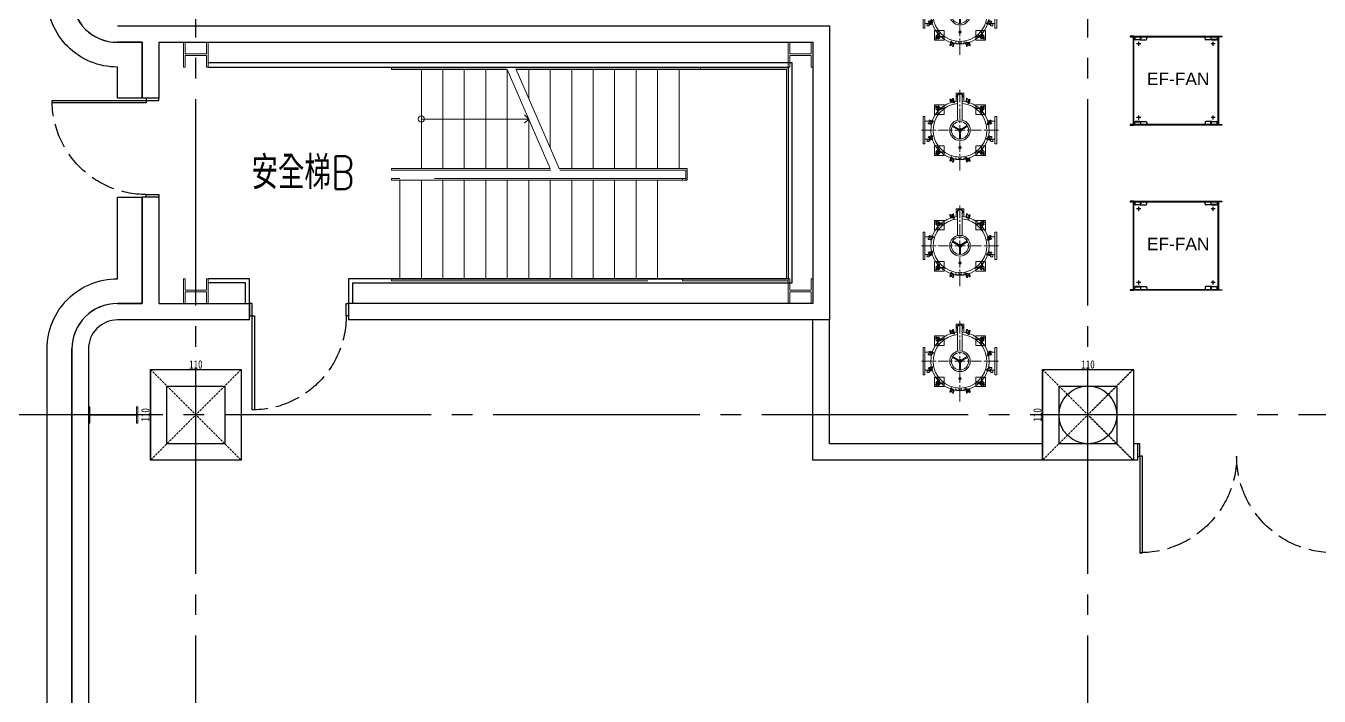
# Model space of a CAD drawing. Extents: x -18489 to 195597, y -1599 to 112111.
# Drawn here: x -17484 to -15918, y 6282 to 7094 of the extents above; entities that cross this region are included whole.
import ezdxf
from ezdxf.enums import TextEntityAlignment as Align

# ---------------------------------------------------------------- set-up
doc = ezdxf.new("R2010")
doc.units = 0
doc.header["$LTSCALE"] = 100
for name, pattern in [('X-CUB3-L10$0$COL-CEN-LIN', [3.25, 2.5, -0.25, 0.25, -0.25]), ('X-CUB3-L10$0$HIDDEN', [0.4, 0.3, -0.1]), ('X-CUB3-L10$0$JJP_虛線(退縮線、投影線、地下室範圍、非屬本工程、圖面分區)', [0.45, 0.3, -0.15])]:
    doc.linetypes.add(name, pattern=pattern)
for name, color, linetype in [('188K-SM-03-F10-MECH-EQ-Y2257103$0$0 Xref', 8, 'Continuous'), ('188K-SM-03-F10-MECH-EQ-Y2257103$0$M-EQPM-AD', 5, 'Continuous'), ('188K-SM-03-F10-MECH-EQ-Y2257103$0$M-EQPM-CDA-過濾器', 5, 'Continuous'), ('188K-SM-03-F10-MECH-EQ-Y2257103$0$Micron CUP L10 CDA EQU$0$M-PHASE1 AREA', 252, 'Continuous'), ('X-CUB3-L10$0$1_地上一層平面圖_1_A-STRS.Newcub', 8, 'Continuous'), ('X-CUB3-L10$0$CCL', 8, 'X-CUB3-L10$0$COL-CEN-LIN'), ('X-CUB3-L10$0$COL', 8, 'Continuous'), ('X-CUB3-L10$0$COL-S', 8, 'Continuous'), ('X-CUB3-L10$0$Door', 8, 'Continuous'), ('X-CUB3-L10$0$WALL-DR', 8, 'Continuous'), ('X-CUB3-L10$0$WALL-G', 8, 'Continuous')]:
    doc.layers.add(name, color=color, linetype=linetype)
doc.styles.add('188K-SM-03-F10-MECH-EQ-Y2257103$0$Standard', font='arial.ttf')
doc.styles.add('X-CUB3-L10$0$CHINA', font='simplex.shx', dxfattribs={"width": 0.75, "bigfont": 'chineset.shx'})
doc.styles.add('X-CUB3-L10$0$DIM', font='', dxfattribs={"width": 0.8})
doc.styles.get('X-CUB3-L10$0$DIM').set_extended_font_data('MingLiU')
doc.dimstyles.new('X-CUB3-L10$0$0-Defpoint', dxfattribs={"dimtxt": 15, "dimasz": 0.5, "dimexe": 0.5, "dimexo": 0.5, "dimgap": 0.5, "dimtad": 1, "dimdsep": 46, "dimtxsty": 'X-CUB3-L10$0$CHINA', "dimblk": 'X-CUB3-L10$0$_None', "dimcen": 10, "dimclrd": 256, "dimclre": 256, "dimclrt": 256, "dimadec": 0, "dimazin": 0, "dimtfac": 1, "dimtix": 1, "dimtmove": 2, "dimatfit": 3, "dimldrblk": 'X-CUB3-L10$0$_None', "dimfxl": 0.5, "dimtolj": 1, "dimtzin": 0, "dimarcsym": 0})
doc.dimstyles.new('X-CUB3-L10$0$JJP_005_defpoint', dxfattribs={"dimtxt": 20, "dimasz": 0.5, "dimexe": 0.5, "dimexo": 0.5, "dimgap": 0.5, "dimtad": 1, "dimdsep": 46, "dimtxsty": 'X-CUB3-L10$0$DIM', "dimblk": 'X-CUB3-L10$0$_None', "dimcen": 10, "dimclrd": 256, "dimclre": 256, "dimclrt": 256, "dimadec": 0, "dimazin": 0, "dimtfac": 1, "dimtix": 1, "dimtmove": 2, "dimatfit": 3, "dimldrblk": 'X-CUB3-L10$0$_None', "dimfxl": 0.5, "dimtolj": 1, "dimtzin": 0, "dimarcsym": 0})

# ---------------------------------------------------------------- blocks, each defined once
blk = doc.blocks.new('*D439')
at = {"layer": 'DefPoints', "lineweight": -2, "transparency": 16777216}
blk.add_line((0, 0), (110, 0), dxfattribs=at)
at = {"layer": 'DefPoints', "color": 0, "transparency": 16777216}
for p in [(0, 0), (110, 0), (110, 0)]:
    blk.add_point(p, dxfattribs=at)
at = {"layer": 'DefPoints', "transparency": 16777216, "insert": (55, 6.1), "char_height": 10, "attachment_point": 5, "style": 'X-CUB3-L10$0$DIM'}
blk.add_mtext('\\A1;110', dxfattribs=at)
blk = doc.blocks.new('X-CUB3-L10$0$_None')
blk = doc.blocks.new('*D440')
at = {"layer": 'DefPoints', "lineweight": -2, "transparency": 16777216}
blk.add_line((0, 0), (0, -110), dxfattribs=at)
at = {"layer": 'DefPoints', "color": 0, "transparency": 16777216}
for p in [(0, 0), (0, -110), (0, -110)]:
    blk.add_point(p, dxfattribs=at)
at = {"layer": 'DefPoints', "transparency": 16777216, "insert": (-6.1, -55), "char_height": 10, "attachment_point": 5, "rotation": 90, "style": 'X-CUB3-L10$0$DIM'}
blk.add_mtext('\\A1;110', dxfattribs=at)
blk = doc.blocks.new('*D458')
at = {"layer": 'DefPoints', "lineweight": -2, "transparency": 16777216}
blk.add_line((0, 0), (120, 0), dxfattribs=at)
at = {"layer": 'DefPoints', "color": 0, "transparency": 16777216}
for p in [(0, 0), (120, 0), (120, 0)]:
    blk.add_point(p, dxfattribs=at)
at = {"layer": 'DefPoints', "transparency": 16777216, "insert": (18.5, 8), "char_height": 15, "attachment_point": 5, "style": 'X-CUB3-L10$0$CHINA'}
blk.add_mtext('\\A1;120', dxfattribs=at)
blk = doc.blocks.new('X-CUB3-L10$0$A$Cbe9e22dc')
at = {"layer": 'X-CUB3-L10$0$1_地上一層平面圖_1_A-STRS.Newcub', "color": 12, "lineweight": 0, "ltscale": 10}
for p, q in [((-444, -1), (-480, -1)), ((-480, -1), (-480, -3)), ((-480, -3), (-444, -3)), ((-340.9, -1), (-444, -1)), ((-444, -3), (-340, -3)), ((-444, -3), (-444, -123)), ((-418, -3), (-444, -3)), ((-418, -123), (-418, -3)), ((-418, -3), (-418, -123)), ((-392, -3), (-418, -3)), ((-392, -123), (-392, -3)), ((-392, -3), (-392, -123)), ((-366, -3), (-392, -3)), ((-366, -123), (-366, -3)), ((-366, -3), (-366, -123)), ((-340, -3), (-366, -3)), ((-340, -123), (-340, -3)), ((-340, -3), (-340, -123)), ((-340, -3), (-288, -123)), ((-314, -123), (-314, -63)), ((-314, -63), (-314, -123)), ((-444, -123), (-480, -123)), ((-480, -123), (-480, -125)), ((-480, -125), (-444, -125)), ((-288, -123), (-444, -123)), ((-444, -123), (-418, -123)), ((-444, -125), (-287.1, -125)), ((-418, -123), (-392, -123)), ((-392, -123), (-366, -123)), ((-366, -123), (-340, -123)), ((-340, -123), (-314, -123)), ((-314, -123), (-288, -123))]:
    blk.add_line(p, q, dxfattribs=at)
at = {"layer": 'X-CUB3-L10$0$1_地上一層平面圖_1_A-STRS.Newcub', "color": 12, "linetype": 'X-CUB3-L10$0$JJP_虛線(退縮線、投影線、地下室範圍、非屬本工程、圖面分區)', "lineweight": 0, "ltscale": 10}
for p, q in [((-106, -1), (-330, -1)), ((-329.1, -3), (-106, -3)), ((-314, -3), (-329.1, -3)), ((-329.1, -3), (-277.1, -123)), ((-314, -37.9), (-314, -3)), ((-314, -3), (-314, -37.9)), ((-288, -3), (-314, -3)), ((-288, -97.9), (-288, -3)), ((-288, -3), (-288, -97.9)), ((-262, -3), (-288, -3)), ((-262, -123), (-262, -3)), ((-262, -3), (-262, -123)), ((-236, -3), (-262, -3)), ((-236, -123), (-236, -3)), ((-236, -3), (-236, -123)), ((-210, -3), (-236, -3)), ((-210, -123), (-210, -3)), ((-210, -3), (-210, -123)), ((-184, -3), (-210, -3)), ((-184, -123), (-184, -3)), ((-184, -3), (-184, -123)), ((-158, -3), (-184, -3)), ((-158, -123), (-158, -3)), ((-158, -3), (-158, -123)), ((-132, -3), (-158, -3)), ((-132, -123), (-132, -3)), ((-132, -3), (-132, -123)), ((-2, -3), (-132, -3)), ((-106, -3), (-106, -1)), ((0, -1), (-106, -1)), ((-106, -1), (-106, -3)), ((-2, -257), (-2, -3)), ((-122, -123), (-277.1, -123)), ((-277.1, -123), (-262, -123)), ((-276.2, -125), (-124, -125)), ((-262, -123), (-236, -123)), ((-236, -123), (-210, -123)), ((-210, -123), (-184, -123)), ((-184, -123), (-158, -123)), ((-158, -123), (-132, -123)), ((-132, -123), (-122, -123)), ((-124, -125), (-124, -135)), ((-122, -137), (-122, -123)), ((-122, -123), (-122, -137)), ((-470, -135), (-480, -135)), ((-480, -135), (-480, -137)), ((-480, -137), (-470, -137)), ((-128, -135), (-470, -135)), ((-470, -137), (-128, -137)), ((-444, -137), (-470, -137)), ((-470, -137), (-470, -257)), ((-418, -137), (-444, -137)), ((-444, -137), (-444, -257)), ((-444, -257), (-444, -137)), ((-392, -137), (-418, -137)), ((-418, -137), (-418, -257)), ((-418, -257), (-418, -137)), ((-366, -137), (-392, -137)), ((-392, -137), (-392, -257)), ((-392, -257), (-392, -137)), ((-340, -137), (-366, -137)), ((-366, -137), (-366, -257)), ((-366, -257), (-366, -137)), ((-314, -137), (-340, -137)), ((-340, -137), (-340, -257)), ((-340, -257), (-340, -137)), ((-288, -137), (-314, -137)), ((-314, -137), (-314, -257)), ((-314, -257), (-314, -137)), ((-262, -137), (-288, -137)), ((-288, -137), (-288, -257)), ((-288, -257), (-288, -137)), ((-236, -137), (-262, -137)), ((-262, -137), (-262, -257)), ((-262, -257), (-262, -137)), ((-210, -137), (-236, -137)), ((-236, -137), (-236, -257)), ((-236, -257), (-236, -137)), ((-184, -137), (-210, -137)), ((-210, -137), (-210, -257)), ((-210, -257), (-210, -137)), ((-158, -137), (-184, -137)), ((-184, -137), (-184, -257)), ((-184, -257), (-184, -137)), ((-122, -137), (-158, -137)), ((-158, -137), (-158, -257)), ((-158, -257), (-158, -137)), ((-124, -135), (-128, -135)), ((-128, -135), (-128, -137)), ((-128, -137), (-128, -135)), ((-128, -137), (-124, -137)), ((-124, -135), (-124, -137)), ((-124, -137), (-124, -135)), ((-124, -137), (-122, -137)), ((-470, -257), (-480, -257)), ((-480, -257), (-480, -259)), ((-480, -259), (-470, -259)), ((-128, -257), (-470, -257)), ((-470, -257), (-444, -257)), ((-470, -259), (-128, -259)), ((-444, -257), (-418, -257)), ((-418, -257), (-392, -257)), ((-392, -257), (-366, -257)), ((-366, -257), (-340, -257)), ((-340, -257), (-314, -257)), ((-314, -257), (-288, -257)), ((-288, -257), (-262, -257)), ((-262, -257), (-236, -257)), ((-236, -257), (-210, -257)), ((-210, -257), (-184, -257)), ((-184, -257), (-158, -257)), ((-158, -257), (-2, -257)), ((-128, -257), (-128, -259)), ((-128, -259), (-128, -257)), ((-128, -259), (0, -259))]:
    blk.add_line(p, q, dxfattribs=at)
at = {"layer": 'X-CUB3-L10$0$1_地上一層平面圖_1_A-STRS.Newcub', "color": 8, "lineweight": 0, "ltscale": 10}
for p, q in [((-314, -63), (-319, -58)), ((-444, -63), (-418, -63)), ((-418, -63), (-314, -63)), ((-319, -68), (-314, -63))]:
    blk.add_line(p, q, dxfattribs=at)
at = {"layer": 'X-CUB3-L10$0$1_地上一層平面圖_1_A-STRS.Newcub', "color": 8, "lineweight": 0, "ltscale": 10, "flags": 128}
blk.add_lwpolyline([(-444, -66.8, 1), (-444, -59.3, 1)], format="xyb", close=True, dxfattribs=at)
blk = doc.blocks.new('*D462')
at = {"layer": 'DefPoints', "lineweight": -2, "transparency": 16777216}
blk.add_line((7569.4, 6793.1), (7809.4, 6793.1), dxfattribs=at)
at = {"layer": 'DefPoints', "color": 0, "transparency": 16777216}
for p in [(7569.4, 6793.1), (7809.4, 6793.1), (7809.4, 6793.1)]:
    blk.add_point(p, dxfattribs=at)
at = {"layer": 'DefPoints', "transparency": 16777216, "insert": (7588, 6801.1), "char_height": 15, "attachment_point": 5, "style": 'X-CUB3-L10$0$CHINA'}
blk.add_mtext('\\A1;240', dxfattribs=at)
blk = doc.blocks.new('188K-SM-03-F10-MECH-EQ-Y2257103$0$A$C98b0fb23')
for p, q in [((-86.3, 88.4), (-90.6, 88.4)), ((-90.6, 88.4), (-90.6, 87.9)), ((-90.6, 87.9), (-86.8, 87.9)), ((-86.8, 87.9), (-86.8, -18.7)), ((-86.8, 87.9), (16.4, 87.9)), ((-86.3, -19.2), (-86.3, 88.4)), ((-86.3, 88.4), (16, 88.4)), ((-85.4, 87.3), (-84.9, 87.9)), ((-85.4, 85.2), (-85.4, 87.3)), ((-85.1, 87.3), (-84.6, 87.9)), ((-85.1, 87.3), (-85.1, 85.2)), ((-84.4, 84.6), (-78.5, 84.6)), ((-78.6, 84.1), (-84.3, 84.1)), ((-77.8, 79.2), (-82.8, 79.2)), ((-80.3, 76.7), (-80.3, 81.7)), ((-78.6, 84.1), (-71.4, 84.1)), ((-77.9, 87.3), (-77.4, 87.9)), ((-77.9, 85.2), (-77.9, 87.3)), ((-77.5, 87.3), (-77.1, 87.9)), ((-77.5, 87.3), (-77.5, 85.2)), ((-70.3, 87.3), (-70.8, 87.9)), ((-70.3, 85.2), (-70.3, 87.3)), ((0, 87.3), (0.5, 87.9)), ((0, 85.2), (0, 87.3)), ((8.3, 84.1), (1.1, 84.1)), ((7.2, 87.3), (6.8, 87.9)), ((7.6, 87.3), (7.1, 87.9)), ((7.2, 87.3), (7.2, 85.2)), ((12.5, 79.2), (7.5, 79.2)), ((7.6, 85.2), (7.6, 87.3)), ((14.1, 84.6), (8.2, 84.6)), ((8.3, 84.1), (14, 84.1)), ((10, 76.7), (10, 81.7)), ((14.7, 87.3), (14.3, 87.9)), ((15.1, 87.3), (14.6, 87.9)), ((14.7, 87.3), (14.7, 85.2)), ((15.1, 85.2), (15.1, 87.3)), ((16, -19.2), (16, 88.4)), ((16, 88.4), (20.2, 88.4)), ((16.4, 87.9), (16.4, -18.7)), ((20.2, 87.9), (16.4, 87.9)), ((20.2, 88.4), (20.2, 87.9)), ((-84.4, -15.4), (-78.5, -15.4)), ((-78.6, -14.9), (-84.3, -14.9)), ((-77.8, -10), (-82.8, -10)), ((-80.3, -12.5), (-80.3, -7.5)), ((-78.6, -14.9), (-71.4, -14.9)), ((8.3, -14.9), (1.1, -14.9)), ((12.5, -10), (7.5, -10)), ((14.1, -15.4), (8.2, -15.4)), ((8.3, -14.9), (14, -14.9)), ((10, -12.5), (10, -7.5)), ((-86.8, -18.7), (-90.6, -18.7)), ((-90.6, -18.7), (-90.6, -19.2)), ((-90.6, -19.2), (-86.3, -19.2)), ((16.4, -18.7), (-86.8, -18.7)), ((16, -19.2), (-86.3, -19.2)), ((-85.4, -16), (-85.4, -18.1)), ((-85.4, -18.1), (-84.9, -18.7)), ((-85.1, -18.1), (-85.1, -16)), ((-85.1, -18.1), (-84.6, -18.7)), ((-77.9, -16), (-77.9, -18.1)), ((-77.9, -18.1), (-77.4, -18.7)), ((-77.5, -18.1), (-77.5, -16)), ((-77.5, -18.1), (-77.1, -18.7)), ((-70.3, -18.1), (-70.8, -18.7)), ((-70.3, -16), (-70.3, -18.1)), ((0, -16), (0, -18.1)), ((0, -18.1), (0.5, -18.7)), ((7.2, -18.1), (6.8, -18.7)), ((7.6, -18.1), (7.1, -18.7)), ((7.2, -18.1), (7.2, -16)), ((7.6, -16), (7.6, -18.1)), ((14.7, -18.1), (14.3, -18.7)), ((15.1, -18.1), (14.6, -18.7)), ((14.7, -18.1), (14.7, -16)), ((15.1, -16), (15.1, -18.1)), ((20.2, -19.2), (16, -19.2)), ((16.4, -18.7), (20.2, -18.7)), ((20.2, -18.7), (20.2, -19.2))]:
    blk.add_line(p, q)
for centre, radius, start, end in [((-84.3, 85.2), 1.09, 180, 270), ((-84.4, 85.2), 0.61, 180, 270), ((-78.6, 85.2), 1.09, 270, 0), ((-78.5, 85.2), 0.61, 270, 0), ((-71.4, 85.2), 1.09, 270, 0), ((1.1, 85.2), 1.09, 180, 270), ((8.3, 85.2), 1.09, 180, 270), ((8.2, 85.2), 0.61, 180, 270), ((14, 85.2), 1.09, 270, 0), ((14.1, 85.2), 0.61, 270, 0), ((-84.3, -16), 1.09, 90, 180), ((-84.4, -16), 0.61, 90, 180), ((-78.6, -16), 1.09, 0, 90), ((-78.5, -16), 0.61, 0, 90), ((-71.4, -16), 1.09, 0, 90), ((1.1, -16), 1.09, 90, 180), ((8.3, -16), 1.09, 90, 180), ((8.2, -16), 0.61, 90, 180), ((14, -16), 1.09, 0, 90), ((14.1, -16), 0.61, 0, 90)]:
    blk.add_arc(centre, radius, start, end)
at = {"insert": (-70.3, 44.2), "char_height": 15, "attachment_point": 1, "style": '188K-SM-03-F10-MECH-EQ-Y2257103$0$Standard'}
blk.add_mtext_dynamic_manual_height_columns('EF-FAN', width=70.317, gutter_width=12.5, heights=[0], dxfattribs=at)
blk = doc.blocks.new('188K-SM-03-F10-MECH-EQ-Y2257103$0$矽品二林中科一期-設備-空調$0$A$C51042A5E')
at = {"color": 0, "lineweight": 13}
for points in [[(-165, 445), (-165, 424), (165, 424), (165, 445)], [(348, 71), (346, 78)], [(-165, -444), (-165, -423), (165, -423), (165, -444)]]:
    blk.add_lwpolyline(points, close=True, dxfattribs=at)
for points in [[(-135, 373), (-135, 397)], [(-134, 398), (-108, 398)], [(-134, 372), (-126, 372)], [(-123, 373), (-115, 376)], [(-111, 365), (-113, 375)], [(-112, 332), (-102, 357), (-91, 383)], [(-107, 323), (-110, 324)], [(-108, 373), (-108, 424)], [(-77, 378), (-89, 352), (-100, 327)], [(-83, 386), (-81, 385)], [(-80, 385), (-80, 385)], [(-79, 384), (-79, 384)], [(-78, 346), (-70, 348)], [(-69, 349), (-77, 379)], [(0, 466), (0, 337)], [(0, 313), (0, 288)], [(68, 334), (67, 336)], [(68, 344), (91, 360), (113, 377)], [(69, 349), (79, 384)], [(121, 366), (99, 349), (76, 332)], [(105, 338), (113, 337)], [(108, 424), (108, 373)], [(123, 373), (123, 373)], [(123, 372), (124, 372)], [(-303, 191), (-307, 191), (-307, 308), (-191, 308), (-191, 303)], [(-296, 191), (-300, 191)], [(-293, 262), (-288, 268)], [(-268, 235), (-293, 260)], [(-288, 191), (-293, 191)], [(-279, 261), (-286, 268)], [(-280, 191), (-286, 191)], [(-273, 191), (-278, 191)], [(-263, 227), (-263, 231), (-266, 259), (-270, 286)], [(-267, 191), (-270, 191)], [(-264, 266), (-267, 266), (-267, 264)], [(-267, 262), (-267, 257)], [(-267, 254), (-267, 249)], [(-267, 247), (-267, 241)], [(-267, 239), (-267, 234)], [(-267, 231), (-267, 227)], [(-267, 224), (-267, 219)], [(-267, 216), (-267, 212)], [(-267, 209), (-267, 204)], [(-267, 202), (-267, 196)], [(-267, 194), (-267, 191), (-263, 191), (-258, 191)], [(-263, 260), (-263, 257)], [(-263, 254), (-263, 249)], [(-263, 247), (-263, 242)], [(-263, 239), (-263, 234)], [(-263, 224), (-263, 220)], [(-263, 217), (-263, 212)], [(-263, 209), (-263, 204)], [(-263, 202), (-263, 197)], [(-263, 195), (-263, 191)], [(-260, 293), (-261, 293)], [(-256, 266), (-261, 266)], [(-257, 263), (-260, 263)], [(-235, 268), (-256, 289)], [(-254, 226), (-256, 226)], [(-256, 191), (-251, 191)], [(-249, 263), (-254, 263)], [(-249, 266), (-253, 266)], [(-248, 191), (-244, 191)], [(-242, 266), (-246, 266)], [(-242, 263), (-246, 263)], [(-241, 191), (-235, 191)], [(-240, 261), (-235, 266)], [(-234, 266), (-239, 266)], [(-234, 263), (-239, 263)], [(-234, 191), (-228, 191)], [(-226, 263), (-232, 263)], [(-226, 266), (-231, 266)], [(-226, 191), (-221, 191)], [(-218, 266), (-224, 266)], [(-219, 263), (-224, 263)], [(-218, 191), (-213, 191)], [(-211, 266), (-217, 266)], [(-211, 263), (-217, 263)], [(-211, 191), (-206, 191)], [(-204, 263), (-209, 263)], [(-204, 266), (-208, 266)], [(-203, 191), (-199, 191)], [(-196, 266), (-201, 266)], [(-197, 263), (-201, 263)], [(-196, 191), (-191, 191), (-191, 196)], [(-194, 266), (-191, 266), (-191, 263), (-194, 263)], [(-191, 296), (-191, 301)], [(-191, 288), (-191, 293)], [(-191, 281), (-191, 286)], [(-191, 274), (-191, 278)], [(-191, 266), (-191, 271)], [(-191, 263), (-191, 258)], [(-191, 256), (-191, 251)], [(-191, 248), (-191, 244)], [(-191, 241), (-191, 236)], [(-191, 233), (-191, 229)], [(-191, 226), (-191, 221)], [(-191, 219), (-191, 213)], [(-191, 211), (-191, 206)], [(-191, 204), (-191, 198)], [(0, 263), (0, 138)], [(303, 191), (307, 191), (307, 308), (191, 308), (191, 303)], [(191, 296), (191, 301)], [(191, 288), (191, 293)], [(191, 281), (191, 286)], [(191, 274), (191, 278)], [(191, 266), (191, 271)], [(194, 266), (191, 266), (191, 263), (194, 263)], [(191, 263), (191, 258)], [(191, 256), (191, 251)], [(191, 248), (191, 244)], [(191, 241), (191, 236)], [(191, 233), (191, 229)], [(191, 226), (191, 221)], [(191, 219), (191, 213)], [(191, 211), (191, 206)], [(191, 204), (191, 198)], [(196, 191), (191, 191), (191, 196)], [(196, 266), (201, 266)], [(197, 263), (201, 263)], [(203, 191), (199, 191)], [(204, 266), (208, 266)], [(204, 263), (209, 263)], [(210, 191), (206, 191)], [(211, 266), (217, 266)], [(211, 263), (217, 263)], [(218, 191), (213, 191)], [(218, 266), (224, 266)], [(219, 263), (224, 263)], [(226, 191), (221, 191)], [(226, 266), (231, 266)], [(226, 263), (232, 263)], [(226, 255), (226, 257)], [(233, 191), (228, 191)], [(231, 263), (259, 266), (286, 270)], [(288, 257), (261, 253), (233, 249)], [(234, 266), (239, 266)], [(234, 263), (239, 263)], [(235, 268), (260, 293)], [(241, 191), (235, 191)], [(241, 266), (246, 266)], [(242, 263), (246, 263)], [(248, 191), (244, 191)], [(249, 266), (253, 266)], [(249, 263), (254, 263)], [(256, 191), (251, 191)], [(256, 266), (261, 266)], [(256, 263), (260, 263)], [(266, 194), (266, 191), (263, 191), (258, 191)], [(261, 293), (268, 288)], [(261, 279), (268, 286)], [(261, 240), (266, 235)], [(263, 266), (266, 266), (266, 264)], [(263, 260), (263, 257)], [(263, 254), (263, 249)], [(263, 247), (263, 242)], [(263, 239), (263, 234)], [(263, 231), (263, 227)], [(263, 224), (263, 220)], [(263, 217), (263, 212)], [(263, 209), (263, 204)], [(263, 202), (263, 197)], [(263, 195), (263, 191)], [(266, 262), (266, 257)], [(266, 254), (266, 249)], [(266, 247), (266, 241)], [(266, 239), (266, 234)], [(266, 231), (266, 227)], [(266, 224), (266, 219)], [(266, 216), (266, 212)], [(266, 209), (266, 204)], [(266, 202), (266, 196)], [(266, 191), (270, 191)], [(268, 235), (288, 257)], [(273, 191), (278, 191)], [(280, 191), (286, 191)], [(288, 191), (293, 191)], [(293, 265), (293, 263)], [(293, 262), (293, 262)], [(293, 260), (293, 260)], [(296, 191), (300, 191)], [(-338, 0), (-488, 0)], [(-385, 80), (-383, 89)], [(-350, 70), (-384, 80)], [(-371, 87), (-381, 89)], [(-343, 69), (-360, 91), (-377, 114)], [(-376, 122), (-374, 123)], [(-373, 123), (-373, 124)], [(-371, 124), (-372, 124)], [(-337, 115), (-367, 123)], [(-366, 122), (-349, 99), (-332, 77)], [(-355, 46), (-355, 50), (-352, 50)], [(-355, 44), (-355, 39)], [(-355, 36), (-355, 32)], [(-355, 29), (-355, 24)], [(-355, 21), (-355, 17)], [(-355, 14), (-355, 9)], [(-355, 7), (-355, 1)], [(-350, 50), (-345, 50)], [(-350, 9), (-350, 14), (-346, 14)], [(-350, 7), (-350, 1)], [(-343, 14), (-339, 14)], [(-342, 50), (-338, 50)], [(-339, 106), (-336, 114)], [(-336, 14), (-331, 14)], [(-333, 69), (-335, 68)], [(-335, 50), (-330, 50)], [(-329, 14), (-324, 14)], [(-328, 50), (-325, 50)], [(-288, 0), (-313, 0)], [(-137, 0), (-262, 0)], [(-87, 0), (-112, 0)], [(-19, 7), (-105, 7)], [(62, 0), (-63, 0)], [(0, 113), (0, 88)], [(0, 62), (0, -62)], [(4, 20), (47, 94)], [(14, 14), (58, 89)], [(112, 0), (87, 0)], [(412, 28), (121, 28)], [(262, 0), (137, 0)], [(313, 0), (288, 0)], [(323, 107), (323, 109)], [(377, 78), (351, 89), (326, 100)], [(332, 113), (357, 102), (383, 90)], [(337, 115), (372, 124)], [(488, 0), (338, 0)], [(354, -46), (448, -46), (448, 47), (354, 47)], [(365, 111), (375, 114)], [(385, 80), (385, 80)], [(-386, -82), (-385, -80), (-385, -80)], [(-384, -79), (-384, -79)], [(-332, -112), (-357, -101), (-383, -90)], [(-350, -70), (-378, -77)], [(-377, -78), (-351, -89), (-326, -99)], [(-373, -123), (-376, -115)], [(-365, -111), (-375, -114)], [(-355, -1), (-355, -6)], [(-355, -9), (-355, -13)], [(-355, -16), (-355, -21)], [(-355, -24), (-355, -28)], [(-355, -31), (-355, -36)], [(-355, -38), (-355, -44)], [(-355, -46), (-355, -50), (-352, -50)], [(-350, -1), (-350, -6)], [(-350, -9), (-350, -14), (-346, -14)], [(-350, -50), (-345, -50)], [(-343, -14), (-339, -14)], [(-342, -50), (-338, -50)], [(-336, -14), (-331, -14)], [(-335, -50), (-330, -50)], [(-329, -14), (-324, -14)], [(-328, -50), (-325, -50)], [(-323, -106), (-323, -109)], [(-19, -6), (-105, -6)], [(0, -88), (0, -112)], [(0, -137), (0, -262)], [(4, -19), (47, -94)], [(14, -13), (58, -88)], [(412, -28), (121, -28)], [(366, -121), (349, -98), (332, -77)], [(333, -69), (335, -67)], [(338, -105), (336, -113)], [(337, -114), (366, -122)], [(343, -68), (359, -90), (377, -113)], [(349, -70), (384, -79)], [(371, -86), (381, -89)], [(373, -123), (373, -123)], [(376, -121), (374, -123)], [(-303, -191), (-307, -191), (-307, -307), (-191, -307), (-191, -302)], [(-296, -191), (-300, -191)], [(-288, -191), (-293, -191)], [(-293, -259), (-293, -260)], [(-293, -265), (-293, -262)], [(-293, -262), (-293, -262)], [(-268, -234), (-289, -256)], [(-280, -191), (-286, -191)], [(-273, -191), (-278, -191)], [(-267, -191), (-270, -191)], [(-261, -278), (-268, -285)], [(-261, -292), (-268, -287)], [(-267, -194), (-267, -191), (-263, -191), (-258, -191)], [(-267, -201), (-267, -196)], [(-267, -208), (-267, -204)], [(-267, -216), (-267, -211)], [(-267, -223), (-267, -219)], [(-267, -230), (-267, -226)], [(-267, -239), (-267, -233)], [(-267, -246), (-267, -241)], [(-267, -254), (-267, -248)], [(-267, -261), (-267, -256)], [(-264, -266), (-267, -266), (-267, -264)], [(-261, -240), (-266, -234)], [(-263, -194), (-263, -191)], [(-263, -201), (-263, -196)], [(-263, -209), (-263, -204)], [(-263, -216), (-263, -212)], [(-263, -223), (-263, -219)], [(-263, -231), (-263, -226)], [(-263, -239), (-263, -234)], [(-263, -246), (-263, -241)], [(-263, -254), (-263, -248)], [(-263, -259), (-263, -257)], [(-256, -266), (-261, -266)], [(-235, -267), (-261, -292)], [(-257, -263), (-260, -263)], [(-256, -191), (-251, -191)], [(-249, -263), (-254, -263)], [(-249, -266), (-253, -266)], [(-248, -191), (-244, -191)], [(-242, -263), (-246, -263)], [(-242, -266), (-246, -266)], [(-241, -191), (-235, -191)], [(-234, -263), (-239, -263)], [(-234, -266), (-239, -266)], [(-234, -191), (-228, -191)], [(-226, -263), (-232, -263)], [(-226, -266), (-231, -266)], [(-226, -191), (-221, -191)], [(-219, -263), (-224, -263)], [(-218, -266), (-224, -266)], [(-218, -191), (-213, -191)], [(-211, -263), (-217, -263)], [(-211, -266), (-217, -266)], [(-211, -191), (-206, -191)], [(-204, -263), (-209, -263)], [(-204, -266), (-208, -266)], [(-203, -191), (-199, -191)], [(-197, -263), (-201, -263)], [(-196, -266), (-201, -266)], [(-196, -191), (-191, -191), (-191, -195)], [(-194, -266), (-191, -266), (-191, -263), (-194, -263)], [(-191, -203), (-191, -198)], [(-191, -211), (-191, -205)], [(-191, -218), (-191, -213)], [(-191, -225), (-191, -221)], [(-191, -233), (-191, -228)], [(-191, -240), (-191, -236)], [(-191, -248), (-191, -243)], [(-191, -256), (-191, -250)], [(-191, -263), (-191, -258)], [(-191, -266), (-191, -270)], [(-191, -273), (-191, -278)], [(-191, -280), (-191, -285)], [(-191, -288), (-191, -292)], [(-191, -295), (-191, -301)], [(0, -287), (0, -312)], [(196, -191), (191, -191), (191, -195)], [(303, -191), (307, -191), (307, -307), (191, -307), (191, -302)], [(191, -203), (191, -198)], [(191, -211), (191, -205)], [(191, -218), (191, -213)], [(191, -225), (191, -221)], [(191, -233), (191, -228)], [(191, -240), (191, -236)], [(191, -248), (191, -243)], [(191, -256), (191, -250)], [(191, -263), (191, -258)], [(194, -266), (191, -266), (191, -263), (194, -263)], [(191, -266), (191, -270)], [(191, -273), (191, -278)], [(191, -280), (191, -285)], [(191, -288), (191, -292)], [(191, -295), (191, -301)], [(196, -266), (201, -266)], [(197, -263), (201, -263)], [(203, -191), (199, -191)], [(204, -263), (209, -263)], [(204, -266), (208, -266)], [(210, -191), (206, -191)], [(211, -263), (217, -263)], [(211, -266), (217, -266)], [(218, -191), (213, -191)], [(218, -266), (224, -266)], [(219, -263), (224, -263)], [(226, -191), (221, -191)], [(226, -263), (232, -263)], [(226, -266), (231, -266)], [(233, -191), (228, -191)], [(234, -263), (239, -263)], [(234, -266), (239, -266)], [(241, -191), (235, -191)], [(240, -260), (235, -266)], [(235, -267), (256, -289)], [(241, -266), (246, -266)], [(242, -263), (246, -263)], [(248, -191), (244, -191)], [(256, -288), (253, -260), (249, -232)], [(249, -263), (254, -263)], [(249, -266), (253, -266)], [(256, -191), (251, -191)], [(256, -263), (260, -263)], [(256, -266), (261, -266)], [(263, -191), (258, -191)], [(260, -292), (260, -292)], [(261, -292), (261, -292)], [(264, -292), (262, -292)], [(266, -194), (266, -191), (263, -191), (263, -194)], [(263, -201), (263, -196)], [(263, -209), (263, -204)], [(263, -216), (263, -212)], [(263, -223), (263, -219)], [(263, -231), (263, -226)], [(263, -230), (266, -258), (270, -286)], [(263, -239), (263, -234)], [(263, -246), (263, -241)], [(263, -254), (263, -248)], [(263, -259), (263, -257)], [(263, -266), (266, -266), (266, -264)], [(266, -191), (270, -191)], [(266, -201), (266, -196)], [(266, -208), (266, -204)], [(266, -216), (266, -211)], [(266, -223), (266, -219)], [(266, -230), (266, -226)], [(266, -239), (266, -233)], [(266, -246), (266, -241)], [(266, -254), (266, -248)], [(266, -261), (266, -256)], [(268, -234), (293, -260)], [(273, -191), (278, -191)], [(279, -260), (286, -267)], [(280, -191), (286, -191)], [(288, -191), (293, -191)], [(293, -262), (288, -267)], [(296, -191), (300, -191)], [(-135, -373), (-135, -396)], [(-134, -372), (-126, -372)], [(-134, -398), (-108, -398)], [(-124, -372), (-124, -372)], [(-123, -373), (-123, -373)], [(-114, -337), (-122, -366)], [(-121, -375), (-122, -373)], [(-121, -365), (-99, -348), (-77, -332)], [(-68, -343), (-91, -360), (-113, -376)], [(-108, -372), (-108, -423)], [(-86, -371), (-89, -381)], [(-80, -384), (-88, -382)], [(-69, -333), (-67, -335)], [(0, -337), (0, -465)], [(69, -349), (77, -378)], [(78, -346), (70, -347)], [(77, -377), (88, -351), (100, -326)], [(79, -383), (79, -383)], [(80, -384), (80, -384)], [(83, -385), (81, -384)], [(112, -331), (102, -356), (91, -382)], [(107, -322), (109, -323)], [(108, -423), (108, -372)], [(114, -337), (124, -372)]]:
    blk.add_lwpolyline(points, dxfattribs=at)
for points in [[(-114, 337), (-124, 372, -0.414278), (-123, 374)], [(80, 385), (88, 383, -0.414278), (89, 381), (86, 372)], [(112, 337, 0.414174), (114, 337), (122, 366)], [(121, 376), (122, 374, -0.414278), (123, 373)], [(-270, 287, -0.414184), (-265, 293), (-262, 293), (-261, 293)], [(-263, 293, -0.414173), (-256, 288), (-253, 260), (-249, 233)], [(347, 71, 0.414176), (349, 70), (378, 78)], [(371, 124, -0.414257), (373, 124), (376, 115)], [(386, 83), (385, 81, -0.414276), (384, 80), (384, 79)], [(-337, -114), (-372, -124, -0.414278), (-374, -123)], [(-346, -78), (-348, -70, 0.414137), (-349, -69)], [(373, -123, -0.414151), (371, -124), (372, -124)], [(384, -78, -0.414152), (385, -80), (383, -88)], [(-231, -263), (-259, -266), (-287, -269, -0.414216), (-293, -264)], [(-288, -256), (-261, -252), (-233, -248, -0.414181), (-226, -254), (-226, -257)], [(254, -226), (256, -225, -0.414186), (262, -230)], [(-105, -338), (-113, -336, 0.414195), (-115, -337)], [(-69, -349), (-79, -383, -0.414151), (-81, -384)], [(123, -373), (115, -375, -0.414152), (113, -374), (111, -364)]]:
    blk.add_lwpolyline(points, format="xyb", dxfattribs=at)
for centre, radius in [((-287, 288), 8.54), ((286, 288), 8.54), ((-210, 1), 14.8), ((-210, 1), 11.2), ((0, 1), 125), ((0, 1), 105), ((0, 1), 20.2), ((0, 1), 9.44), ((-287, -286), 8.54), ((286, -286), 8.54)]:
    blk.add_circle(centre, radius, dxfattribs=at)
for centre, radius, start, end in [((0, 1), 354, 4.5758, 355.4297), ((0, 1), 325, 4.9823, 355.0231), ((-134, 397), 1.35, 89.9969, 180.0031), ((-134, 374), 1.35, 179.9969, 270.0031), ((-115, 375), 1.35, 14.9955, 105.004), ((-96, 355), 19.3, 88.2648, 225.6106), ((-107, 330), 5.84, 156.9384, 246.9317), ((-96, 355), 16.6, 91.3776, 222.4895), ((-106, 329), 5.84, 246.9356, 336.9362), ((-96, 355), 19.3, 268.2588, 45.6103), ((-96, 355), 16.6, 271.3776, 42.4895), ((-86, 381), 5.84, 66.9384, 156.9357), ((-80, 385), 1.35, 14.9955, 105.004), ((-83, 380), 5.84, 336.9384, 66.9317), ((-71, 350), 1.35, 284.9881, 15.0003), ((71, 340), 5.84, 126.9339, 216.9367), ((73, 337), 5.84, 216.9342, 306.9373), ((95, 355), 19.3, 58.2607, 195.6117), ((80, 385), 1.35, 74.9965, 164.9974), ((95, 355), 16.6, 61.3826, 192.492), ((95, 355), 19.3, 238.255, 15.6121), ((95, 355), 16.6, 241.3754, 12.4922), ((116, 373), 5.84, 36.9451, 126.9377), ((117, 371), 5.84, 306.9339, 36.9367), ((-292, 261), 1.35, 134.9859, 225.0141), ((-287, 268), 1.35, 44.9859, 135.0141), ((-260, 260), 19.3, 118.258, 255.6103), ((-260, 260), 16.6, 121.3756, 252.4883), ((-262, 293), 1.35, 44.9859, 135.0141), ((-260, 261), 3.14, 89.9976, 180.0024), ((-257, 233), 5.84, 186.9363, 276.9305), ((-260, 260), 19.3, 298.258, 75.6103), ((-260, 260), 16.6, 301.3756, 72.4883), ((-256, 233), 5.84, 276.9363, 6.9305), ((-236, 268), 1.35, 314.9859, 45.0141), ((231, 258), 5.84, 96.9331, 186.9337), ((231, 255), 5.84, 186.9326, 276.9303), ((259, 260), 19.3, 28.2636, 165.6093), ((259, 260), 19.3, 208.2579, 345.6092), ((259, 260), 16.6, 31.3829, 162.4877), ((259, 260), 16.6, 211.3771, 342.489), ((260, 293), 1.35, 44.9859, 135.0141), ((259, 261), 3.15, 0.0091, 89.999), ((266, 236), 1.35, 224.9859, 315.0141), ((266, 288), 1.35, 314.9859, 45.0141), ((286, 265), 5.84, 6.9373, 96.9305), ((286, 262), 5.84, 276.9331, 6.9337), ((292, 261), 1.35, 314.9859, 45.0141), ((-384, 81), 1.35, 164.9918, 255.0086), ((-382, 89), 1.35, 74.9916, 165.0088), ((-372, 117), 5.84, 126.9319, 216.9388), ((-372, 123), 1.35, 74.9916, 165.0088), ((-371, 119), 5.84, 36.9456, 126.9371), ((-354, 95), 19.3, 148.2549, 285.6115), ((-354, 95), 16.6, 151.375, 282.4923), ((-354, 95), 19.3, 328.2549, 105.6115), ((-354, 95), 16.6, 331.375, 102.4923), ((-339, 73), 5.84, 216.9319, 306.9388), ((-338, 114), 1.35, 344.9916, 75.0088), ((-337, 74), 5.84, 306.9319, 36.9388), ((328, 105), 5.84, 156.9384, 246.9317), ((328, 108), 5.84, 66.9384, 156.9357), ((354, 95), 19.3, 178.2583, 315.6097), ((337, 114), 1.35, 104.9879, 195.0004), ((354, 95), 16.6, 181.3792, 312.4885), ((354, 95), 19.3, 358.2583, 135.6097), ((354, 95), 16.6, 1.384, 132.4895), ((373, 115), 1.35, 284.9881, 15.0003), ((379, 84), 5.84, 246.9356, 336.9362), ((380, 86), 5.84, 336.9384, 66.9317), ((412, 1), 35.5, 233.4483, 126.5517), ((412, 1), 28.3, 270, 90), ((-384, -79), 1.35, 105.0067, 194.9993), ((-381, -84), 5.84, 156.9356, 246.9362), ((-380, -82), 5.84, 66.9396, 156.9356), ((-375, -114), 1.35, 105.0067, 194.9993), ((-354, -94), 19.3, 178.2588, 315.6103), ((-354, -94), 16.6, 181.3776, 312.4895), ((-354, -94), 19.3, 358.2588, 135.6103), ((-354, -94), 16.6, 1.3849, 132.4896), ((-329, -106), 5.84, 246.9384, 336.9317), ((-328, -104), 5.84, 336.9356, 66.9362), ((337, -73), 5.84, 126.9363, 216.9353), ((354, -94), 19.3, 148.2546, 285.6111), ((338, -71), 5.84, 36.9423, 126.9343), ((337, -112), 1.35, 165.0088, 254.9964), ((354, -94), 16.6, 151.3754, 282.4929), ((354, -94), 19.3, 328.2546, 105.6111), ((354, -94), 16.6, 331.3754, 102.4929), ((370, -117), 5.84, 216.9363, 306.9353), ((372, -116), 5.84, 306.9363, 36.9353), ((381, -87), 1.35, 255.0088, 344.9964), ((-288, -261), 5.84, 96.9326, 186.9303), ((-292, -261), 1.35, 134.9859, 225.0141), ((-260, -259), 19.3, 28.2627, 165.6086), ((-260, -259), 19.3, 208.2573, 345.6095), ((-260, -259), 16.6, 31.3819, 162.4871), ((-260, -259), 16.6, 211.3756, 342.4876), ((-267, -286), 1.35, 134.9859, 225.0141), ((-267, -235), 1.35, 45.0006, 135.0123), ((-260, -259), 3.14, 179.9976, 270.0024), ((-262, -291), 1.35, 224.9859, 315.0141), ((-232, -256), 5.84, 276.9326, 6.9303), ((235, -266), 1.35, 134.9859, 225.0141), ((259, -259), 19.3, 118.2571, 255.6084), ((259, -259), 16.6, 121.3771, 252.4882), ((255, -231), 5.84, 96.9295, 186.9335), ((261, -287), 5.84, 186.9295, 276.9335), ((259, -259), 3.14, 269.9976, 0.0024), ((260, -291), 1.35, 224.9859, 315.0141), ((259, -259), 19.3, 298.2571, 75.6084), ((259, -259), 16.6, 301.3771, 72.4882), ((264, -286), 5.84, 276.9295, 6.9335), ((286, -266), 1.35, 224.9859, 315.0141), ((292, -261), 1.35, 314.9859, 45.0141), ((-134, -373), 1.35, 90.0028, 179.9972), ((-134, -395), 1.35, 180.0028, 269.9972), ((-118, -369), 5.84, 126.9363, 216.9353), ((-123, -371), 1.35, 165.0088, 254.9964), ((-117, -371), 5.84, 216.9363, 306.9353), ((-96, -353), 19.3, 58.2607, 195.6116), ((-96, -353), 16.6, 61.3806, 192.4917), ((-96, -353), 19.3, 238.2546, 15.6111), ((-96, -353), 16.6, 241.3754, 12.4929), ((-89, -381), 1.35, 165.0088, 254.9964), ((-74, -336), 5.84, 36.9423, 126.9343), ((-72, -338), 5.84, 306.9363, 36.9353), ((71, -348), 1.35, 105.0034, 194.9914), ((95, -353), 19.3, 88.2642, 225.6101), ((82, -378), 5.84, 156.9374, 246.9316), ((95, -353), 16.6, 91.3792, 222.49), ((80, -383), 1.35, 195.0034, 284.9914), ((85, -379), 5.84, 246.9374, 336.9316), ((95, -353), 19.3, 268.2575, 45.6105), ((95, -353), 16.6, 271.3792, 42.49), ((105, -327), 5.84, 66.9401, 156.934), ((106, -328), 5.84, 336.9374, 66.9316), ((122, -371), 1.35, 285.0036, 14.9912)]:
    blk.add_arc(centre, radius, start, end, dxfattribs=at)
blk = doc.blocks.new('188K-SM-03-F10-MECH-EQ-Y2257103')
at = {"layer": '188K-SM-03-F10-MECH-EQ-Y2257103$0$0 Xref'}
blk.add_circle((-16198.1, 6622.5), 35, dxfattribs=at)
at = {"layer": '188K-SM-03-F10-MECH-EQ-Y2257103$0$M-EQPM-AD', "lineweight": 0, "ltscale": 0.1}
for p in [(-16056.4, 6992.9), (-16056.4, 6792.9)]:
    blk.add_blockref('188K-SM-03-F10-MECH-EQ-Y2257103$0$A$C98b0fb23', p, dxfattribs=at)
at = {"layer": '188K-SM-03-F10-MECH-EQ-Y2257103$0$M-EQPM-CDA-過濾器', "lineweight": 0, "ltscale": 0.1, "xscale": -0.1000430333421839, "yscale": 0.1000430333421839, "zscale": 0.1000430333421839, "rotation": 270}
for p in [(-16353.1, 7107.5), (-16353.1, 6967.5)]:
    blk.add_blockref('188K-SM-03-F10-MECH-EQ-Y2257103$0$矽品二林中科一期-設備-空調$0$A$C51042A5E', p, dxfattribs=at)
at = {"layer": '188K-SM-03-F10-MECH-EQ-Y2257103$0$Micron CUP L10 CDA EQU$0$M-PHASE1 AREA', "lineweight": 0, "ltscale": 0.1, "xscale": -0.1000430333421839, "yscale": 0.1000430333421839, "zscale": 0.1000430333421839, "rotation": 270}
for p in [(-16353.1, 6827.5), (-16353.1, 6687.5)]:
    blk.add_blockref('188K-SM-03-F10-MECH-EQ-Y2257103$0$矽品二林中科一期-設備-空調$0$A$C51042A5E', p, dxfattribs=at)
blk = doc.blocks.new('*U438')
at = {"layer": 'DefPoints', "linetype": 'X-CUB3-L10$0$HIDDEN', "ltscale": 0.1}
for p, q in [((110, 0), (0, -110)), ((0, 0), (110, -110))]:
    blk.add_line(p, q, dxfattribs=at)
at = {"layer": 'X-CUB3-L10$0$COL', "ltscale": 0.1}
blk.add_lwpolyline([(0, 0), (110, 0), (110, -110), (0, -110)], close=True, dxfattribs=at)
at = {"layer": 'DefPoints'}
dim = blk.add_linear_dim(base=(0, -110), p1=(0, 0), p2=(0, -110), angle=90, dimstyle='X-CUB3-L10$0$JJP_005_defpoint', override={"dimtxt": 10}, dxfattribs=at)
dim.commit()
dim.dimension.update_dxf_attribs({"geometry": '*D440', "text_midpoint": (-6.067, -55)})
dim = blk.add_linear_dim(base=(110, 0), p1=(0, 0), p2=(110, 0), dimstyle='X-CUB3-L10$0$JJP_005_defpoint', override={"dimtxt": 10}, dxfattribs=at)
dim.commit()
dim.dimension.update_dxf_attribs({"geometry": '*D439', "text_midpoint": (55, 6.067)})
blk = doc.blocks.new('X-CUB3-L10$0$CUB3-10')
at = {"layer": 'X-CUB3-L10$0$CCL'}
for p, q in [((-4440, 0), (-4440, 9982.459)), ((-3360, 0), (-3360, 9982.459)), ((720, 7342.459), (-5160, 7342.459))]:
    blk.add_line(p, q, dxfattribs=at)
at = {"layer": 'X-CUB3-L10$0$COL-S'}
for points in [[(-4475, 7377.459), (-4405, 7377.459), (-4405, 7307.459), (-4475, 7307.459)], [(-3395, 7377.459), (-3325, 7377.459), (-3325, 7307.459), (-3395, 7307.459)]]:
    blk.add_lwpolyline(points, close=True, dxfattribs=at)
at = {"layer": 'X-CUB3-L10$0$COL'}
for p in [(-4495, 7397.459), (-3415, 7397.459)]:
    blk.add_blockref('*U438', p, dxfattribs=at)
blk = doc.blocks.new('*U457')
at = {"layer": 'X-CUB3-L10$0$Door', "linetype": 'Continuous'}
for points in [[(3, 15), (6, 15), (6, 128.946), (3, 128.946)], [(3, 0), (0, 0), (0, 15), (3, 15)], [(120, 15), (117, 15), (117, 0), (120, 0)]]:
    blk.add_lwpolyline(points, close=True, dxfattribs=at)
at = {"layer": 'X-CUB3-L10$0$Door', "linetype": 'X-CUB3-L10$0$HIDDEN'}
blk.add_arc((3, 15), 114, 0, 90, dxfattribs=at)
at = {"layer": 'DefPoints'}
dim = blk.add_linear_dim(base=(120, 0), p1=(0, 0), p2=(120, 0), dimstyle='X-CUB3-L10$0$0-Defpoint', dxfattribs=at)
dim.commit()
dim.dimension.update_dxf_attribs({"geometry": '*D458', "text_midpoint": (18.531, 8), "dimtype": 128})
blk = doc.blocks.new('X-CUB3-L10$0$Ddoor-240')
at = {"layer": 'X-CUB3-L10$0$Door', "linetype": 'Continuous'}
for points in [[(-114, 15), (-117, 15), (-117, 132), (-114, 132)], [(114, 15), (117, 15), (117, 132), (114, 132)], [(-117, 0), (-120, 0), (-120, 15), (-117, 15)], [(120, 0), (117, 0), (117, 15), (120, 15)]]:
    blk.add_lwpolyline(points, close=True, dxfattribs=at)
at = {"layer": 'X-CUB3-L10$0$Door', "linetype": 'X-CUB3-L10$0$HIDDEN'}
for centre, start, end in [((-117, 15), 0, 90), ((117, 15), 90, 180)]:
    blk.add_arc(centre, 117, start, end, dxfattribs=at)
at = {"layer": 'DefPoints'}
dim = blk.add_linear_dim(base=(120, 0), p1=(-120, 0), p2=(120, 0), dimstyle='X-CUB3-L10$0$0-Defpoint', dxfattribs=at)
dim.commit()
dim.dimension.update_dxf_attribs({"geometry": '*D462', "text_midpoint": (-101.469, 8), "dimtype": 128, "insert": (-7689.445, -6793.137)})
blk = doc.blocks.new('X-CUB3-L10')
at = {"layer": 'X-CUB3-L10$0$COL-S', "color": 2, "lineweight": 0, "ltscale": 10, "flags": 128}
for points in [[(-17263.1, 7074), (-17265.1, 7074), (-17265.1, 7060), (-17291.1, 7060), (-17291.1, 7074), (-17293.1, 7074), (-17293.1, 7044), (-17291.1, 7044), (-17291.1, 7058), (-17265.1, 7058), (-17265.1, 7044), (-17263.1, 7044)], [(-16531.1, 7074), (-16533.1, 7074), (-16533.1, 7060), (-16559.1, 7060), (-16559.1, 7074), (-16561.1, 7074), (-16561.1, 7044), (-16559.1, 7044), (-16559.1, 7058), (-16533.1, 7058), (-16533.1, 7044), (-16531.1, 7044)], [(-17263.1, 6757.5), (-17265.1, 6757.5), (-17265.1, 6771.5), (-17291.1, 6771.5), (-17291.1, 6757.5), (-17293.1, 6757.5), (-17293.1, 6787.5), (-17291.1, 6787.5), (-17291.1, 6773.5), (-17265.1, 6773.5), (-17265.1, 6787.5), (-17263.1, 6787.5)], [(-16531.1, 6757.5), (-16533.1, 6757.5), (-16533.1, 6771.5), (-16559.1, 6771.5), (-16559.1, 6757.5), (-16561.1, 6757.5), (-16561.1, 6787.5), (-16559.1, 6787.5), (-16559.1, 6773.5), (-16533.1, 6773.5), (-16533.1, 6787.5), (-16531.1, 6787.5)], [(-17408.1, 6632.4), (-17408.1, 6612.5), (-17406.6, 6612.5), (-17406.6, 6622), (-17350, 6622), (-17350, 6612.5), (-17348.5, 6612.5), (-17348.5, 6632.4), (-17350, 6632.4), (-17350, 6623), (-17406.6, 6623), (-17406.6, 6632.4)]]:
    blk.add_lwpolyline(points, close=True, dxfattribs=at)
at = {"layer": 'X-CUB3-L10$0$COL-S'}
for points in [[(-17313.1, 6657.5), (-17243.1, 6657.5), (-17243.1, 6587.5), (-17313.1, 6587.5)], [(-16233.1, 6657.5), (-16163.1, 6657.5), (-16163.1, 6587.5), (-16233.1, 6587.5)]]:
    blk.add_lwpolyline(points, close=True, dxfattribs=at)
at = {"layer": 'X-CUB3-L10$0$WALL-DR'}
for p, q in [((-17373.1, 7094), (-16511.1, 7094)), ((-16511.1, 7094), (-16511.1, 6737.5)), ((-17323.1, 7074), (-16531.1, 7074)), ((-16531.1, 7074), (-16531.1, 6757.5)), ((-17343.1, 6757.5), (-17343.1, 6886.5)), ((-17373.1, 6757.5), (-17343.1, 6757.5)), ((-17213.1, 6737.5), (-17213.1, 6757.5)), ((-16531.1, 6757.5), (-17093.1, 6757.5)), ((-17093.1, 6757.5), (-17093.1, 6737.5)), ((-16511.1, 6737.5), (-17093.1, 6737.5)), ((-16531.1, 6567.5), (-16531.1, 6737.5)), ((-16511.1, 6587.5), (-16511.1, 6737.5)), ((-17428.1, 1867.5), (-17428.1, 6702.5)), ((-16253.1, 6587.5), (-16511.1, 6587.5)), ((-16138.1, 6587.5), (-16143.1, 6587.5)), ((-16138.1, 6587.5), (-16138.1, 6567.5)), ((-16253.1, 6567.5), (-16531.1, 6567.5)), ((-16138.1, 6567.5), (-16143.1, 6567.5))]:
    blk.add_line(p, q, dxfattribs=at)
for points in [[(-17323.1, 7074), (-17323.1, 7006.5), (-17343.1, 7006.5), (-17343.1, 7074), (-17373.1, 7074)], [(-17088.1, 6757.5), (-17088.1, 6782.5), (-16556.1, 6782.5), (-16556.1, 7049), (-17263.1, 7049)], [(-17263.1, 7044), (-16561.1, 7044), (-16561.1, 6787.5), (-17093.1, 6787.5), (-17093.1, 6757.5)], [(-17323.1, 6886.5), (-17343.1, 6886.5)], [(-17323.1, 6886.5), (-17323.1, 6757.5), (-17213.1, 6757.5)], [(-17213.1, 6757.5), (-17213.1, 6787.5), (-17263.1, 6787.5)], [(-17218.1, 6757.5), (-17218.1, 6782.5), (-17263.1, 6782.5)]]:
    blk.add_lwpolyline(points, dxfattribs=at)
blk.add_lwpolyline([(-17213.1, 6737.5), (-17373.1, 6737.5, 0.414214), (-17408.1, 6702.5), (-17408.1, 1887.5), (-17323.1, 1887.5)], format="xyb", dxfattribs=at)
for centre, start, end in [((-17373.1, 7129), 180, 270), ((-17373.1, 6702.5), 90, 180)]:
    blk.add_arc(centre, 55, start, end, dxfattribs=at)
at = {"layer": 'X-CUB3-L10$0$WALL-G'}
blk.add_lwpolyline([(-17343.1, 7006.5), (-17373.1, 7006.5), (-17373.1, 7044), (-17373.1, 7044, -0.414214), (-17458.1, 7129), (-17458.1, 8577.5, -0.414214), (-17258.1, 8777.5), (-14379.6, 8777.5), (-14379.6, 8517.5), (-14359.6, 8517.5), (-14359.6, 8487.5), (-14409.6, 8487.5), (-14409.6, 8747.5), (-17258.1, 8747.5, 0.414214), (-17428.1, 8577.5), (-17428.1, 7129, 0.414214), (-17373.1, 7074), (-17343.1, 7074)], format="xyb", close=True, dxfattribs=at)
blk.add_lwpolyline([(-17458.1, 1812.5), (-17458.1, 6702.5, -0.414214), (-17373.1, 6787.5), (-17373.1, 6787.5), (-17373.1, 6886.5), (-17343.1, 6886.5), (-17343.1, 6757.5), (-17373.1, 6757.5, 0.414214), (-17428.1, 6702.5), (-17428.1, 1812.5, 0.414214)], format="xyb", dxfattribs=at)
at = {"layer": 'X-CUB3-L10$0$CCL'}
blk.add_blockref('X-CUB3-L10$0$CUB3-10', (-12838.1, -720), dxfattribs=at)
at = {"layer": 'X-CUB3-L10$0$COL'}
for p in [(-17333.1, 6677.5), (-16253.1, 6677.5)]:
    blk.add_blockref('*U438', p, dxfattribs=at)
at = {"layer": 'X-CUB3-L10$0$Door', "xscale": -1}
for name, p, rotation in [('*U457', (-17323.1, 7006.5), 90), ('*U457', (-17213.1, 6757.5), 180), ('X-CUB3-L10$0$Ddoor-240', (-16018.1, 6587.5), 180)]:
    blk.add_blockref(name, p, dxfattribs=dict(at, rotation=rotation))
at = {"layer": 'X-CUB3-L10$0$WALL-DR'}
blk.add_blockref('X-CUB3-L10$0$A$Cbe9e22dc', (-16561.1, 7044), dxfattribs=at)
at = {"layer": 'DefPoints', "style": 'X-CUB3-L10$0$CHINA', "width": 0.8}
blk.add_text('安全梯B', height=40, dxfattribs=at).set_placement((-17148.3, 6916), align=Align.MIDDLE_CENTER)

msp = doc.modelspace()

# ---------------------------------------------------------------- block references
msp.add_blockref('X-CUB3-L10', (0, 0))

# ---------------------------------------------------------------- next in the draw order: block references
msp.add_blockref('188K-SM-03-F10-MECH-EQ-Y2257103', (0, 0))

doc.saveas('drawing.dxf')
